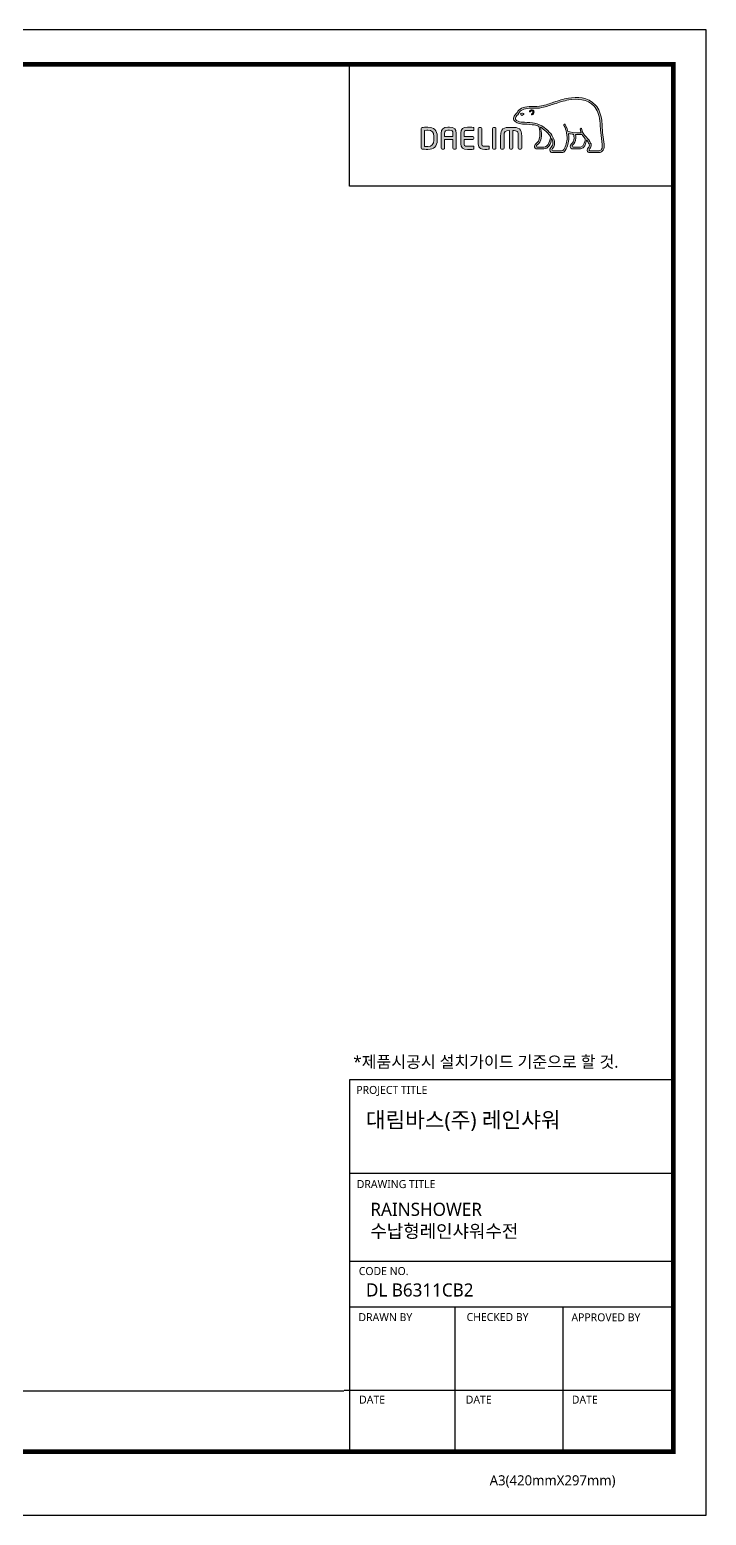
# Model space of a CAD drawing. Extents: x 4885 to 9138, y -729 to 2388.
# Drawn here: x 7719 to 9138, y -729 to 2388 of the extents above; entities that cross this region are included whole.
import ezdxf

# ---------------------------------------------------------------- set-up
doc = ezdxf.new("R2010")
doc.units = 0
doc.header["$LTSCALE"] = 10
doc.header["$MEASUREMENT"] = 0
doc.layers.get('0').update_dxf_attribs({"linetype": 'CONTINUOUS'})
doc.layers.add('레이어 1', color=7, linetype='CONTINUOUS', lineweight=0)
doc.styles.add('Daelim Dimension', font='NanumGothic.ttf')

msp = doc.modelspace()

# ---------------------------------------------------------------- hatches: boundary and pattern name
at = {"layer": '레이어 1'}
h = msp.add_hatch(color=5, dxfattribs=at)
h.dxf.hatch_style = 1
edge = h.paths.add_edge_path(flags=16)
edge.add_spline(control_points=[(8917.7, 2135.7), (8915.8, 2133.6), (8913.4, 2133.6), (8913.3, 2133.6), (8913.3, 2133.6), (8894.5, 2133.6), (8894.5, 2133.6), (8893.9, 2133.6), (8893.3, 2133.8), (8893, 2134.1), (8892.7, 2134.4), (8892.6, 2134.8), (8892.6, 2135.4), (8892.6, 2136.4), (8893.3, 2137.4), (8894.2, 2138.4), (8894.9, 2139.4), (8895.6, 2140.3), (8896.1, 2141.5), (8897.1, 2144.2), (8897, 2147.2), (8895.7, 2149.8), (8893.5, 2154.5), (8890.2, 2158.2), (8887, 2161.8), (8887, 2161.8), (8886, 2163), (8886, 2163), (8881.8, 2167.6), (8877.5, 2172.4), (8877.2, 2178.9), (8877.1, 2180.2), (8876.5, 2180.9), (8875.7, 2180.9), (8875.7, 2180.9), (8874.5, 2180.3), (8874.4, 2180.3), (8874.1, 2180), (8873.9, 2179.4), (8873.9, 2178.8), (8873.9, 2178.8), (8873.9, 2178.6), (8873.9, 2178.6), (8874.1, 2176.2), (8874.7, 2173.9), (8875.7, 2171.5), (8875.7, 2171.5), (8875.7, 2171.3), (8875.7, 2171.3), (8875.7, 2171.3), (8875.5, 2171.3), (8875.5, 2171.3), (8863.4, 2170.8), (8851.6, 2173.1), (8848.1, 2173.9), (8846, 2182.6), (8842.5, 2188.3), (8842.3, 2188.5), (8842.1, 2189), (8841.6, 2189.3), (8841.2, 2189.4), (8841.2, 2189.4), (8840.2, 2189.3), (8840.1, 2189.3), (8840, 2189.1), (8839.8, 2188.9), (8839.4, 2188.4), (8839.4, 2188.4), (8839.4, 2188), (8839.4, 2188), (8839.4, 2188), (8839.7, 2186.8), (8839.7, 2186.8), (8840, 2186.4), (8846.2, 2175.5), (8846.2, 2161.1), (8846.2, 2152.3), (8843.8, 2143.9), (8839.2, 2136.3), (8838.1, 2134.4), (8836.7, 2133.6), (8834.5, 2133.6), (8834.5, 2133.6), (8816, 2133.6), (8816, 2133.6), (8815.4, 2133.6), (8814.1, 2134.1), (8814.1, 2135.4), (8814.1, 2136.1), (8814.8, 2137.3), (8815.9, 2138.6), (8823.7, 2147.2), (8819.2, 2160.6), (8811.8, 2169.5), (8804.6, 2178), (8793, 2188.8), (8778, 2191.4), (8772.7, 2192.4), (8763.9, 2192.9), (8756.9, 2193.3), (8756.9, 2193.3), (8749.8, 2193.7), (8749.8, 2193.7), (8746.1, 2194), (8740.1, 2196.2), (8738.2, 2199.7), (8737.5, 2201.2), (8737.5, 2202.6), (8738.5, 2204.3), (8739.1, 2205.3), (8740, 2206.2), (8741, 2207.3), (8742.2, 2208.5), (8743.4, 2209.7), (8744.3, 2211.3), (8744.3, 2211.3), (8744.6, 2211.8), (8744.6, 2211.8), (8748.2, 2218.7), (8755.6, 2222.3), (8766.5, 2222.6), (8766.5, 2222.6), (8772.7, 2222.6), (8772.7, 2222.6), (8779.5, 2222.7), (8787.2, 2222.7), (8793.5, 2224.1), (8802.4, 2226), (8811.4, 2229), (8819.2, 2231.7), (8819.2, 2231.7), (8819.5, 2231.8), (8819.5, 2231.8), (8829.2, 2235.1), (8839.3, 2238.6), (8849.6, 2240.2), (8866.1, 2243), (8888.7, 2242.9), (8902.9, 2226.9), (8909.5, 2219.5), (8913.6, 2209.3), (8915, 2196.6), (8915, 2196.6), (8914.9, 2196.7), (8914.9, 2196.7), (8915, 2196.5), (8915.1, 2195.1), (8915.7, 2187), (8915.8, 2183.1), (8916, 2179.1), (8917, 2171.7), (8917, 2171.7), (8919.9, 2146.8), (8919.9, 2146.8), (8919.9, 2146.8), (8920.1, 2143.8), (8920.1, 2143.8), (8920.1, 2140.2), (8919.3, 2137.5), (8917.7, 2135.7)], knot_values=[0, 0, 0, 0, 1, 1, 1, 2, 2, 2, 3, 3, 3, 4, 4, 4, 5, 5, 5, 6, 6, 6, 7, 7, 7, 8, 8, 8, 9, 9, 9, 10, 10, 10, 11, 11, 11, 12, 12, 12, 13, 13, 13, 14, 14, 14, 15, 15, 15, 16, 16, 16, 17, 17, 17, 18, 18, 18, 19, 19, 19, 20, 20, 20, 21, 21, 21, 22, 22, 22, 23, 23, 23, 24, 24, 24, 25, 25, 25, 26, 26, 26, 27, 27, 27, 28, 28, 28, 29, 29, 29, 30, 30, 30, 31, 31, 31, 32, 32, 32, 33, 33, 33, 34, 34, 34, 35, 35, 35, 36, 36, 36, 37, 37, 37, 38, 38, 38, 39, 39, 39, 40, 40, 40, 41, 41, 41, 42, 42, 42, 43, 43, 43, 44, 44, 44, 45, 45, 45, 46, 46, 46, 47, 47, 47, 48, 48, 48, 49, 49, 49, 50, 50, 50, 51, 51, 51, 52, 52, 52, 53, 53, 53, 53], degree=3, periodic=0)
edge = h.paths.add_edge_path(flags=16)
edge.add_spline(control_points=[(8874.2, 2141.1), (8874.2, 2141.1), (8858.9, 2141.1), (8858.9, 2141.1), (8857.7, 2141.1), (8856.8, 2142), (8856.8, 2143.1), (8856.8, 2143.9), (8857.5, 2145), (8858.2, 2145.7), (8861.3, 2148.7), (8864.5, 2152.8), (8864.5, 2160.6), (8864.5, 2160.6), (8864.3, 2164.1), (8864.3, 2164.1), (8864.3, 2164.1), (8863.8, 2167.6), (8863.8, 2167.6), (8863.8, 2167.6), (8863.7, 2167.8), (8863.7, 2167.8), (8863.7, 2167.8), (8863.9, 2167.8), (8863.9, 2167.8), (8866.8, 2167.6), (8872.4, 2167.3), (8877.7, 2167.5), (8879, 2165.4), (8881.2, 2162.6), (8884.4, 2158.9), (8884.2, 2157.1), (8882.7, 2141.1), (8874.2, 2141.1)], knot_values=[0, 0, 0, 0, 1, 1, 1, 2, 2, 2, 3, 3, 3, 4, 4, 4, 5, 5, 5, 6, 6, 6, 7, 7, 7, 8, 8, 8, 9, 9, 9, 10, 10, 10, 11, 11, 11, 11], degree=3, periodic=0)
edge = h.paths.add_edge_path(flags=16)
edge.add_spline(control_points=[(8797.3, 2141.1), (8797.3, 2141.1), (8783.8, 2141.1), (8783.8, 2141.1), (8782.8, 2141.1), (8781.7, 2141.9), (8781.7, 2143.1), (8781.7, 2143.9), (8782.3, 2144.8), (8783.5, 2145.7), (8786.9, 2148.4), (8792.1, 2152.5), (8792.6, 2163.9), (8792.6, 2163.9), (8792.7, 2167), (8792.7, 2167), (8792.7, 2171.8), (8791.6, 2177.6), (8790.5, 2182.8), (8790.5, 2182.8), (8790.4, 2183.4), (8790.4, 2183.4), (8790.4, 2183.4), (8790.8, 2183), (8790.8, 2183), (8792.8, 2181.8), (8803.8, 2174.3), (8811.6, 2163.3), (8811, 2158.1), (8808, 2141.1), (8797.3, 2141.1)], knot_values=[0, 0, 0, 0, 1, 1, 1, 2, 2, 2, 3, 3, 3, 4, 4, 4, 5, 5, 5, 6, 6, 6, 7, 7, 7, 8, 8, 8, 9, 9, 9, 10, 10, 10, 10], degree=3, periodic=0)
edge = h.paths.add_edge_path()
edge.add_spline(control_points=[(8923.7, 2147.2), (8923.7, 2147.2), (8920.8, 2172.2), (8920.8, 2172.2), (8919.8, 2179.7), (8919.6, 2183.6), (8919.5, 2187.2), (8919.5, 2187.2), (8918.8, 2197), (8918.8, 2197), (8917.3, 2210.5), (8912.9, 2221.4), (8905.8, 2229.4), (8890.4, 2246.7), (8866.4, 2246.9), (8849, 2244), (8838.3, 2242.2), (8828, 2238.7), (8818.2, 2235.4), (8818.2, 2235.4), (8817.8, 2235.2), (8817.8, 2235.2), (8810.1, 2232.6), (8801.3, 2229.6), (8792.7, 2227.8), (8786.8, 2226.5), (8779.4, 2226.5), (8772.9, 2226.4), (8772.9, 2226.4), (8766.4, 2226.3), (8766.4, 2226.3), (8754, 2226), (8745.5, 2221.7), (8741.2, 2213.5), (8741.2, 2213.5), (8741, 2213.2), (8741, 2213.2), (8740.3, 2212), (8739.3, 2210.9), (8738.3, 2210), (8737.3, 2208.9), (8736.1, 2207.7), (8735.2, 2206.2), (8734.3, 2204.7), (8733.9, 2203.2), (8733.9, 2201.7), (8733.9, 2200.4), (8734.2, 2199.1), (8734.8, 2198), (8737.5, 2193), (8745, 2190.3), (8749.5, 2189.9), (8749.5, 2189.9), (8756.2, 2189.5), (8756.3, 2189.5), (8762.9, 2189.1), (8772, 2188.6), (8777.3, 2187.7), (8780.4, 2187.1), (8783.9, 2186), (8787.2, 2184.5), (8787.4, 2183.7), (8789.1, 2176.2), (8789.1, 2167), (8789.1, 2167), (8789, 2164.1), (8789, 2164.1), (8788.5, 2154.4), (8784.3, 2151), (8781.2, 2148.5), (8780.9, 2148.2), (8778.1, 2145.9), (8777.9, 2143.2), (8777.8, 2141.6), (8778.2, 2140.2), (8779.2, 2139.2), (8780.2, 2138.1), (8781.8, 2137.5), (8783.8, 2137.5), (8783.8, 2137.5), (8797.3, 2137.5), (8797.3, 2137.5), (8807.3, 2137.5), (8812.3, 2148.4), (8813.8, 2158.5), (8813.8, 2158.5), (8813.9, 2159.9), (8813.9, 2159.9), (8813.9, 2159.9), (8814.3, 2159.2), (8814.3, 2159.2), (8815.6, 2156.4), (8816.4, 2152.9), (8816.4, 2150.3), (8816.4, 2146.7), (8815.2, 2143.5), (8813.1, 2141.2), (8812.6, 2140.6), (8809.9, 2137.8), (8809.9, 2135), (8809.9, 2135), (8809.9, 2134.6), (8809.9, 2134.6), (8810.3, 2131.3), (8812.9, 2129.8), (8815.4, 2129.8), (8815.4, 2129.8), (8834.5, 2129.8), (8834.5, 2129.8), (8838, 2129.8), (8840.7, 2131.4), (8842.5, 2134.3), (8847.4, 2142.4), (8849.8, 2151.2), (8849.8, 2160.4), (8849.8, 2163.3), (8849.6, 2166.3), (8849, 2169.5), (8849, 2169.5), (8849, 2169.8), (8849, 2169.8), (8849, 2169.8), (8849.2, 2169.7), (8849.2, 2169.7), (8851.6, 2169.3), (8855.3, 2168.6), (8859.8, 2168.1), (8859.8, 2168.1), (8860, 2168.1), (8860, 2168.1), (8860, 2168.1), (8860.6, 2164.6), (8860.6, 2164.6), (8860.6, 2164.6), (8860.7, 2163.8), (8860.7, 2163.8), (8860.7, 2163.8), (8860.9, 2160.7), (8860.9, 2160.7), (8860.9, 2153.2), (8857.5, 2150), (8855.7, 2148.3), (8855.7, 2148.2), (8853.1, 2145.7), (8852.9, 2143.4), (8852.9, 2143.4), (8852.8, 2142.7), (8852.8, 2142.7), (8852.8, 2141.9), (8853, 2140.5), (8854.2, 2139.2), (8855.3, 2138.1), (8857, 2137.5), (8859.3, 2137.5), (8859.3, 2137.5), (8874.2, 2137.5), (8874.2, 2137.5), (8883.3, 2137.5), (8886, 2149), (8887.1, 2155.5), (8887.1, 2155.5), (8887.1, 2156.1), (8887.1, 2156.1), (8887.1, 2156.1), (8887.5, 2155.6), (8887.5, 2155.6), (8889.6, 2153), (8891.4, 2150), (8892.3, 2148.2), (8892.7, 2147.2), (8893, 2146.1), (8893, 2145.1), (8893, 2145.1), (8892.7, 2142.9), (8892.7, 2142.9), (8892.3, 2141.7), (8891.5, 2140.7), (8890.7, 2139.6), (8889.6, 2138.1), (8888.4, 2136.6), (8888.4, 2134.7), (8888.4, 2134.7), (8888.5, 2133.7), (8888.5, 2133.7), (8889.1, 2131.2), (8891.1, 2129.8), (8894.2, 2129.8), (8894.2, 2129.8), (8913.3, 2129.8), (8913.3, 2129.8), (8913.8, 2129.8), (8917.5, 2129.9), (8920.4, 2133.1), (8922.8, 2135.6), (8923.9, 2139.1), (8923.9, 2143.7), (8923.9, 2143.7), (8923.7, 2147.2), (8923.7, 2147.2)], knot_values=[0, 0, 0, 0, 1, 1, 1, 2, 2, 2, 3, 3, 3, 4, 4, 4, 5, 5, 5, 6, 6, 6, 7, 7, 7, 8, 8, 8, 9, 9, 9, 10, 10, 10, 11, 11, 11, 12, 12, 12, 13, 13, 13, 14, 14, 14, 15, 15, 15, 16, 16, 16, 17, 17, 17, 18, 18, 18, 19, 19, 19, 20, 20, 20, 21, 21, 21, 22, 22, 22, 23, 23, 23, 24, 24, 24, 25, 25, 25, 26, 26, 26, 27, 27, 27, 28, 28, 28, 29, 29, 29, 30, 30, 30, 31, 31, 31, 32, 32, 32, 33, 33, 33, 34, 34, 34, 35, 35, 35, 36, 36, 36, 37, 37, 37, 38, 38, 38, 39, 39, 39, 40, 40, 40, 41, 41, 41, 42, 42, 42, 43, 43, 43, 44, 44, 44, 45, 45, 45, 46, 46, 46, 47, 47, 47, 48, 48, 48, 49, 49, 49, 50, 50, 50, 51, 51, 51, 52, 52, 52, 53, 53, 53, 54, 54, 54, 55, 55, 55, 56, 56, 56, 57, 57, 57, 58, 58, 58, 59, 59, 59, 60, 60, 60, 61, 61, 61, 62, 62, 62, 63, 63, 63, 64, 64, 64, 65, 65, 65, 66, 66, 66, 66], degree=3, periodic=0)
edge = h.paths.add_edge_path(flags=0)
edge.add_spline(control_points=[(8749.2, 2211.8), (8749.2, 2211.8), (8752, 2213), (8755.4, 2211.7), (8755.4, 2211.7), (8755.9, 2211.5), (8755.3, 2210.7), (8753.6, 2208.5), (8752, 2208), (8752, 2208), (8752, 2208), (8750.8, 2207.6), (8750.1, 2208.4), (8748.7, 2210), (8748.7, 2210.9), (8748.7, 2210.9), (8748.7, 2210.9), (8748.6, 2211.6), (8749.2, 2211.8)], knot_values=[0, 0, 0, 0, 1, 1, 1, 2, 2, 2, 3, 3, 3, 4, 4, 4, 5, 5, 5, 6, 6, 6, 6], degree=3, periodic=0)
edge = h.paths.add_edge_path(flags=0)
edge.add_spline(control_points=[(8767.6, 2216.9), (8767.2, 2216.4), (8767.1, 2215.7), (8767.6, 2215.3), (8768, 2214.9), (8768.8, 2215), (8769.2, 2215.5), (8769.4, 2215.7), (8771.7, 2218.4), (8773.7, 2217), (8774.4, 2216.5), (8774.7, 2215.8), (8774.6, 2214.8), (8774.4, 2213.3), (8773.1, 2211.6), (8772.2, 2211), (8771.6, 2210.7), (8771.3, 2210), (8771.5, 2209.4), (8771.8, 2208.9), (8772.5, 2208.7), (8773, 2209), (8774.7, 2209.8), (8776.8, 2212.4), (8777.1, 2214.9), (8777.2, 2216.6), (8776.5, 2218), (8775.1, 2218.9), (8772.2, 2221), (8768.8, 2218.2), (8767.6, 2216.9)], knot_values=[0, 0, 0, 0, 1, 1, 1, 2, 2, 2, 3, 3, 3, 4, 4, 4, 5, 5, 5, 6, 6, 6, 7, 7, 7, 8, 8, 8, 9, 9, 9, 10, 10, 10, 10], degree=3, periodic=0)
edge = h.paths.add_edge_path(flags=0)
edge.add_spline(control_points=[(8767.2, 2214.9), (8767.2, 2214.9), (8767.2, 2214.9), (8767.2, 2214.9), (8767.2, 2214.9), (8767.2, 2214.9), (8767.2, 2214.9)], knot_values=[0, 0, 0, 0, 1, 1, 1, 2, 2, 2, 2], degree=3, periodic=0)
h = msp.add_hatch(color=5, dxfattribs=at)
h.dxf.hatch_style = 2
edge = h.paths.add_edge_path()
edge.add_spline(control_points=[(8767.6, 2216.9), (8767.2, 2216.4), (8767.1, 2215.7), (8767.6, 2215.3), (8768, 2214.9), (8768.8, 2215), (8769.2, 2215.5), (8769.4, 2215.7), (8771.7, 2218.4), (8773.7, 2217), (8774.4, 2216.5), (8774.7, 2215.8), (8774.6, 2214.8), (8774.4, 2213.3), (8773.1, 2211.6), (8772.2, 2211), (8771.6, 2210.7), (8771.3, 2210), (8771.5, 2209.4), (8771.8, 2208.9), (8772.5, 2208.7), (8773, 2209), (8774.7, 2209.8), (8776.8, 2212.4), (8777.1, 2214.9), (8777.2, 2216.6), (8776.5, 2218), (8775.1, 2218.9), (8772.2, 2221), (8768.8, 2218.2), (8767.6, 2216.9)], knot_values=[0, 0, 0, 0, 1, 1, 1, 2, 2, 2, 3, 3, 3, 4, 4, 4, 5, 5, 5, 6, 6, 6, 7, 7, 7, 8, 8, 8, 9, 9, 9, 10, 10, 10, 10], degree=3, periodic=0)
h = msp.add_hatch(color=5, dxfattribs=at)
h.dxf.hatch_style = 2
edge = h.paths.add_edge_path()
edge.add_spline(control_points=[(8566.5, 2155.7), (8566.5, 2147), (8562.6, 2142.7), (8554.4, 2142.7), (8554.4, 2142.7), (8548.7, 2142.8), (8547.3, 2142.8), (8547.3, 2142.8), (8547.3, 2176.3), (8547.3, 2176.3), (8550.2, 2176.6), (8554.3, 2176.7), (8554.4, 2176.7), (8562.8, 2176.7), (8566.5, 2172.7), (8566.5, 2163.7), (8566.5, 2163.7), (8566.5, 2155.7), (8566.5, 2155.7)], knot_values=[0, 0, 0, 0, 1, 1, 1, 2, 2, 2, 3, 3, 3, 4, 4, 4, 5, 5, 5, 6, 6, 6, 6], degree=3, periodic=0)
edge = h.paths.add_edge_path()
edge.add_spline(control_points=[(8554.4, 2183), (8549.8, 2183), (8543.9, 2182.7), (8542, 2182.4), (8540.7, 2182.2), (8540, 2181.3), (8540, 2180.1), (8540, 2180.1), (8540, 2139.3), (8540, 2139.3), (8540, 2138.1), (8540.8, 2137.2), (8542, 2137), (8543.9, 2136.7), (8549.7, 2136.4), (8554.4, 2136.4), (8567.1, 2136.4), (8573.8, 2143.1), (8573.8, 2155.7), (8573.8, 2155.7), (8573.8, 2163.7), (8573.8, 2163.7), (8573.8, 2176.3), (8567.1, 2183), (8554.4, 2183)], knot_values=[0, 0, 0, 0, 1, 1, 1, 2, 2, 2, 3, 3, 3, 4, 4, 4, 5, 5, 5, 6, 6, 6, 7, 7, 7, 8, 8, 8, 8], degree=3, periodic=0)
h = msp.add_hatch(color=5, dxfattribs=at)
h.dxf.hatch_style = 2
edge = h.paths.add_edge_path()
edge.add_spline(control_points=[(8606.6, 2163.7), (8606.6, 2163.7), (8589.4, 2163.7), (8589.4, 2163.7), (8589.4, 2164.4), (8589.4, 2169.9), (8589.4, 2169.9), (8589.4, 2175.6), (8591.1, 2176.5), (8596.2, 2176.5), (8596.2, 2176.5), (8599.8, 2176.5), (8599.8, 2176.5), (8604.9, 2176.5), (8606.6, 2175.6), (8606.6, 2169.9), (8606.6, 2169.9), (8606.6, 2164.4), (8606.6, 2163.7)], knot_values=[0, 0, 0, 0, 1, 1, 1, 2, 2, 2, 3, 3, 3, 4, 4, 4, 5, 5, 5, 6, 6, 6, 6], degree=3, periodic=0)
edge = h.paths.add_edge_path()
edge.add_spline(control_points=[(8599.8, 2183), (8599.8, 2183), (8596.2, 2183), (8596.2, 2183), (8586.5, 2183), (8582.2, 2178.9), (8582.2, 2169.9), (8582.2, 2169.9), (8582.2, 2138.9), (8582.2, 2138.9), (8582.2, 2137.8), (8583.1, 2136.8), (8584.1, 2136.8), (8584.1, 2136.8), (8587.5, 2136.8), (8587.5, 2136.8), (8588.7, 2136.8), (8589.4, 2137.9), (8589.4, 2138.9), (8589.4, 2138.9), (8589.4, 2156.7), (8589.4, 2157.4), (8589.4, 2157.4), (8606.6, 2157.4), (8606.6, 2157.4), (8606.6, 2156.7), (8606.6, 2138.9), (8606.6, 2138.9), (8606.6, 2137.7), (8607.4, 2136.8), (8608.5, 2136.8), (8608.5, 2136.8), (8611.9, 2136.8), (8611.9, 2136.8), (8613.1, 2136.8), (8613.8, 2137.9), (8613.8, 2138.9), (8613.8, 2138.9), (8613.8, 2169.9), (8613.8, 2169.9), (8613.8, 2178.9), (8609.5, 2183), (8599.8, 2183)], knot_values=[0, 0, 0, 0, 1, 1, 1, 2, 2, 2, 3, 3, 3, 4, 4, 4, 5, 5, 5, 6, 6, 6, 7, 7, 7, 8, 8, 8, 9, 9, 9, 10, 10, 10, 11, 11, 11, 12, 12, 12, 13, 13, 13, 14, 14, 14, 14], degree=3, periodic=0)
h = msp.add_hatch(color=5, dxfattribs=at)
h.dxf.hatch_style = 2
edge = h.paths.add_edge_path()
edge.add_spline(control_points=[(8623.1, 2171.1), (8623.1, 2171.1), (8623.1, 2148.3), (8623.1, 2148.3), (8623.1, 2140.3), (8627.6, 2136.4), (8637, 2136.4), (8641.1, 2136.4), (8646.8, 2136.5), (8649, 2136.7), (8649, 2136.7), (8650.1, 2136.8), (8650.1, 2136.8), (8650.1, 2136.8), (8650.4, 2136.9), (8650.4, 2136.9), (8650.4, 2136.9), (8650.4, 2143), (8650.4, 2143), (8650.4, 2143), (8637, 2143), (8637, 2143), (8630.3, 2143), (8630.3, 2144.9), (8630.3, 2148.3), (8630.3, 2148.3), (8630.3, 2156.7), (8630.3, 2157.4), (8631, 2157.4), (8648.3, 2157.4), (8648.3, 2157.4), (8649.5, 2157.4), (8650.4, 2158.3), (8650.4, 2159.4), (8650.4, 2159.4), (8650.4, 2161.7), (8650.4, 2161.7), (8650.4, 2162.8), (8649.5, 2163.7), (8648.3, 2163.7), (8648.3, 2163.7), (8631, 2163.7), (8630.3, 2163.7), (8630.3, 2164.3), (8630.3, 2171.1), (8630.3, 2171.1), (8630.3, 2174.5), (8630.3, 2176.4), (8637, 2176.4), (8637, 2176.4), (8650.4, 2176.4), (8650.4, 2176.4), (8650.4, 2176.4), (8650.4, 2182.4), (8650.4, 2182.4), (8650.4, 2182.4), (8649, 2182.6), (8649, 2182.6), (8646.4, 2182.8), (8640.3, 2183), (8637, 2183), (8627.6, 2183), (8623.1, 2179.1), (8623.1, 2171.1)], knot_values=[0, 0, 0, 0, 1, 1, 1, 2, 2, 2, 3, 3, 3, 4, 4, 4, 5, 5, 5, 6, 6, 6, 7, 7, 7, 8, 8, 8, 9, 9, 9, 10, 10, 10, 11, 11, 11, 12, 12, 12, 13, 13, 13, 14, 14, 14, 15, 15, 15, 16, 16, 16, 17, 17, 17, 18, 18, 18, 19, 19, 19, 20, 20, 20, 21, 21, 21, 21], degree=3, periodic=0)
h = msp.add_hatch(color=5, dxfattribs=at)
h.dxf.hatch_style = 2
edge = h.paths.add_edge_path()
edge.add_spline(control_points=[(8662.1, 2182.5), (8661, 2182.5), (8660, 2181.6), (8660, 2180.5), (8660, 2180.5), (8660, 2148.3), (8660, 2148.3), (8660, 2137.8), (8667.2, 2136.4), (8673.4, 2136.4), (8678, 2136.4), (8679.2, 2136.6), (8680.5, 2136.8), (8680.5, 2136.8), (8681.3, 2137), (8681.3, 2137), (8681.3, 2137), (8682.4, 2137.1), (8682.4, 2137.1), (8682.4, 2137.1), (8682.7, 2137.1), (8682.7, 2137.1), (8682.7, 2137.1), (8682.7, 2143), (8682.7, 2143), (8682.7, 2143), (8673.5, 2143), (8673.5, 2143), (8667.3, 2143), (8667.3, 2145.3), (8667.3, 2147.6), (8667.3, 2147.6), (8667.3, 2180.5), (8667.3, 2180.5), (8667.3, 2181.6), (8666.3, 2182.5), (8665.2, 2182.5), (8665.2, 2182.5), (8662.1, 2182.5), (8662.1, 2182.5)], knot_values=[0, 0, 0, 0, 1, 1, 1, 2, 2, 2, 3, 3, 3, 4, 4, 4, 5, 5, 5, 6, 6, 6, 7, 7, 7, 8, 8, 8, 9, 9, 9, 10, 10, 10, 11, 11, 11, 12, 12, 12, 13, 13, 13, 13], degree=3, periodic=0)
h = msp.add_hatch(color=5, dxfattribs=at)
h.dxf.hatch_style = 2
edge = h.paths.add_edge_path()
edge.add_spline(control_points=[(8691.7, 2182.5), (8690.5, 2182.5), (8689.8, 2181.5), (8689.8, 2180.6), (8689.8, 2180.6), (8689.8, 2138.9), (8689.8, 2138.9), (8689.8, 2137.7), (8690.6, 2136.8), (8691.7, 2136.8), (8691.7, 2136.8), (8695.1, 2136.8), (8695.1, 2136.8), (8696.3, 2136.8), (8697, 2137.9), (8697, 2138.9), (8697, 2138.9), (8697, 2180.6), (8697, 2180.6), (8697, 2181.7), (8696.2, 2182.5), (8695.1, 2182.5), (8695.1, 2182.5), (8691.7, 2182.5), (8691.7, 2182.5)], knot_values=[0, 0, 0, 0, 1, 1, 1, 2, 2, 2, 3, 3, 3, 4, 4, 4, 5, 5, 5, 6, 6, 6, 7, 7, 7, 8, 8, 8, 8], degree=3, periodic=0)
h = msp.add_hatch(color=5, dxfattribs=at)
h.dxf.hatch_style = 2
edge = h.paths.add_edge_path()
edge.add_spline(control_points=[(8706.8, 2164.5), (8706.8, 2164.5), (8706.8, 2138.9), (8706.8, 2138.9), (8706.8, 2137.7), (8707.6, 2136.8), (8708.7, 2136.8), (8708.7, 2136.8), (8712.1, 2136.8), (8712.1, 2136.8), (8713.4, 2136.8), (8714.1, 2137.9), (8714.1, 2138.9), (8714.1, 2138.9), (8714.1, 2163.9), (8714.1, 2163.9), (8714.1, 2174.9), (8716, 2176), (8725.3, 2176), (8725.3, 2175.4), (8725.3, 2138.9), (8725.3, 2138.9), (8725.3, 2137.7), (8726.1, 2136.8), (8727.2, 2136.8), (8727.2, 2136.8), (8730.6, 2136.8), (8730.6, 2136.8), (8731.8, 2136.8), (8732.5, 2137.9), (8732.5, 2138.9), (8732.5, 2138.9), (8732.5, 2175.2), (8732.5, 2176), (8736.9, 2176), (8740, 2175.6), (8741.6, 2173.9), (8743.4, 2172.2), (8743.7, 2168.9), (8743.7, 2163.9), (8743.7, 2163.9), (8743.7, 2138.9), (8743.7, 2138.9), (8743.7, 2137.8), (8744.6, 2136.8), (8745.7, 2136.8), (8745.7, 2136.8), (8749.1, 2136.8), (8749.1, 2136.8), (8750.3, 2136.8), (8751.1, 2137.9), (8751.1, 2138.9), (8751.1, 2138.9), (8751.1, 2164.5), (8751.1, 2164.5), (8751.1, 2180.1), (8745.5, 2182.7), (8729, 2182.7), (8712.3, 2182.7), (8706.8, 2180.1), (8706.8, 2164.5)], knot_values=[0, 0, 0, 0, 1, 1, 1, 2, 2, 2, 3, 3, 3, 4, 4, 4, 5, 5, 5, 6, 6, 6, 7, 7, 7, 8, 8, 8, 9, 9, 9, 10, 10, 10, 11, 11, 11, 12, 12, 12, 13, 13, 13, 14, 14, 14, 15, 15, 15, 16, 16, 16, 17, 17, 17, 18, 18, 18, 19, 19, 19, 20, 20, 20, 20], degree=3, periodic=0)

# ---------------------------------------------------------------- linework, layer by layer
at = {"color": 5, "ltscale": 0.5}
for p, q in [((8389.6, 2059.1), (8389.6, 2315.2)), ((8389.6, 184.4), (8389.6, -599.8))]:
    msp.add_line(p, q, dxfattribs=at)
at = {"color": 5}
for p, q in [((8796.7, 2137.5), (8796.7, 2137.5)), ((4953, -468), (8378.1, -468))]:
    msp.add_line(p, q, dxfattribs=at)
at = {"color": 5, "ltscale": 40}
for p, q in [((9069.4, 2059.1), (8389.6, 2059.1)), ((9069.4, 184.4), (8389.6, 184.4)), ((9069.4, -12.1), (8389.6, -12.1)), ((9069.4, -12.1), (8389.6, -12.1)), ((9069.4, -196.9), (8389.6, -196.9)), ((9069.4, -196.9), (8389.6, -196.9)), ((9069.4, -292.2), (8389.6, -292.2)), ((9069.4, -292.2), (8389.6, -292.2)), ((8610.4, -292.2), (8610.4, -595.7)), ((8837.1, -292.2), (8837.1, -595.7)), ((9069.4, -467.6), (8378.9, -467.6)), ((9069.4, -467.6), (8394.9, -467.6)), ((9069.4, -595.7), (8486.8, -595.7))]:
    msp.add_line(p, q, dxfattribs=at)
at = {"ltscale": 0.5}
msp.add_lwpolyline([(4884.6, -729.2), (9138.3, -729.2), (9138.3, 2387.5), (4884.6, 2387.5)], close=True, dxfattribs=at)
at = {"color": 5, "linetype": 'ByBlock', "lineweight": 200, "const_width": 9.8}
msp.add_lwpolyline([(4953, -595.7), (9069.4, -595.7), (9069.4, 2315.2), (4953, 2315.2)], close=True, dxfattribs=at)
at = {"layer": '레이어 1', "color": 5}
for points, knots in [([(8923.7, 2147.2), (8923.7, 2147.2), (8920.8, 2172.2), (8920.8, 2172.2), (8919.8, 2179.7), (8919.6, 2183.6), (8919.5, 2187.2), (8919.5, 2187.2), (8918.8, 2197), (8918.8, 2197), (8917.3, 2210.5), (8912.9, 2221.4), (8905.8, 2229.4), (8890.4, 2246.7), (8866.4, 2246.9), (8849, 2244), (8838.3, 2242.2), (8828, 2238.7), (8818.2, 2235.4), (8818.2, 2235.4), (8817.8, 2235.2), (8817.8, 2235.2), (8810.1, 2232.6), (8801.3, 2229.6), (8792.7, 2227.8), (8786.8, 2226.5), (8779.4, 2226.5), (8772.9, 2226.4), (8772.9, 2226.4), (8766.4, 2226.3), (8766.4, 2226.3), (8754, 2226), (8745.5, 2221.7), (8741.2, 2213.5), (8741.2, 2213.5), (8741, 2213.2), (8741, 2213.2), (8740.3, 2212), (8739.3, 2210.9), (8738.3, 2210), (8737.3, 2208.9), (8736.1, 2207.7), (8735.2, 2206.2), (8734.3, 2204.7), (8733.9, 2203.2), (8733.9, 2201.7), (8733.9, 2200.4), (8734.2, 2199.1), (8734.8, 2198), (8737.5, 2193), (8745, 2190.3), (8749.5, 2189.9), (8749.5, 2189.9), (8756.2, 2189.5), (8756.3, 2189.5), (8762.9, 2189.1), (8772, 2188.6), (8777.3, 2187.7), (8780.4, 2187.1), (8783.9, 2186), (8787.2, 2184.5), (8787.4, 2183.7), (8789.1, 2176.2), (8789.1, 2167), (8789.1, 2167), (8789, 2164.1), (8789, 2164.1), (8788.5, 2154.4), (8784.3, 2151), (8781.2, 2148.5), (8780.9, 2148.2), (8778.1, 2145.9), (8777.9, 2143.2), (8777.8, 2141.6), (8778.2, 2140.2), (8779.2, 2139.2), (8780.2, 2138.1), (8781.8, 2137.5), (8783.8, 2137.5), (8783.8, 2137.5), (8797.3, 2137.5), (8797.3, 2137.5), (8807.3, 2137.5), (8812.3, 2148.4), (8813.8, 2158.5), (8813.8, 2158.5), (8813.9, 2159.9), (8813.9, 2159.9), (8813.9, 2159.9), (8814.3, 2159.2), (8814.3, 2159.2), (8815.6, 2156.4), (8816.4, 2152.9), (8816.4, 2150.3), (8816.4, 2146.7), (8815.2, 2143.5), (8813.1, 2141.2), (8812.6, 2140.6), (8809.9, 2137.8), (8809.9, 2135), (8809.9, 2135), (8809.9, 2134.6), (8809.9, 2134.6), (8810.3, 2131.3), (8812.9, 2129.8), (8815.4, 2129.8), (8815.4, 2129.8), (8834.5, 2129.8), (8834.5, 2129.8), (8838, 2129.8), (8840.7, 2131.4), (8842.5, 2134.3), (8847.4, 2142.4), (8849.8, 2151.2), (8849.8, 2160.4), (8849.8, 2163.3), (8849.6, 2166.3), (8849, 2169.5), (8849, 2169.5), (8849, 2169.8), (8849, 2169.8), (8849, 2169.8), (8849.2, 2169.7), (8849.2, 2169.7), (8851.6, 2169.3), (8855.3, 2168.6), (8859.8, 2168.1), (8859.8, 2168.1), (8860, 2168.1), (8860, 2168.1), (8860, 2168.1), (8860.6, 2164.6), (8860.6, 2164.6), (8860.6, 2164.6), (8860.7, 2163.8), (8860.7, 2163.8), (8860.7, 2163.8), (8860.9, 2160.7), (8860.9, 2160.7), (8860.9, 2153.2), (8857.5, 2150), (8855.7, 2148.3), (8855.7, 2148.2), (8853.1, 2145.7), (8852.9, 2143.4), (8852.9, 2143.4), (8852.8, 2142.7), (8852.8, 2142.7), (8852.8, 2141.9), (8853, 2140.5), (8854.2, 2139.2), (8855.3, 2138.1), (8857, 2137.5), (8859.3, 2137.5), (8859.3, 2137.5), (8874.2, 2137.5), (8874.2, 2137.5), (8883.3, 2137.5), (8886, 2149), (8887.1, 2155.5), (8887.1, 2155.5), (8887.1, 2156.1), (8887.1, 2156.1), (8887.1, 2156.1), (8887.5, 2155.6), (8887.5, 2155.6), (8889.6, 2153), (8891.4, 2150), (8892.3, 2148.2), (8892.7, 2147.2), (8893, 2146.1), (8893, 2145.1), (8893, 2145.1), (8892.7, 2142.9), (8892.7, 2142.9), (8892.3, 2141.7), (8891.5, 2140.7), (8890.7, 2139.6), (8889.6, 2138.1), (8888.4, 2136.6), (8888.4, 2134.7), (8888.4, 2134.7), (8888.5, 2133.7), (8888.5, 2133.7), (8889.1, 2131.2), (8891.1, 2129.8), (8894.2, 2129.8), (8894.2, 2129.8), (8913.3, 2129.8), (8913.3, 2129.8), (8913.8, 2129.8), (8917.5, 2129.9), (8920.4, 2133.1), (8922.8, 2135.6), (8923.9, 2139.1), (8923.9, 2143.7), (8923.9, 2143.7), (8923.7, 2147.2), (8923.7, 2147.2)], [0, 0, 0, 0, 1, 1, 1, 2, 2, 2, 3, 3, 3, 4, 4, 4, 5, 5, 5, 6, 6, 6, 7, 7, 7, 8, 8, 8, 9, 9, 9, 10, 10, 10, 11, 11, 11, 12, 12, 12, 13, 13, 13, 14, 14, 14, 15, 15, 15, 16, 16, 16, 17, 17, 17, 18, 18, 18, 19, 19, 19, 20, 20, 20, 21, 21, 21, 22, 22, 22, 23, 23, 23, 24, 24, 24, 25, 25, 25, 26, 26, 26, 27, 27, 27, 28, 28, 28, 29, 29, 29, 30, 30, 30, 31, 31, 31, 32, 32, 32, 33, 33, 33, 34, 34, 34, 35, 35, 35, 36, 36, 36, 37, 37, 37, 38, 38, 38, 39, 39, 39, 40, 40, 40, 41, 41, 41, 42, 42, 42, 43, 43, 43, 44, 44, 44, 45, 45, 45, 46, 46, 46, 47, 47, 47, 48, 48, 48, 49, 49, 49, 50, 50, 50, 51, 51, 51, 52, 52, 52, 53, 53, 53, 54, 54, 54, 55, 55, 55, 56, 56, 56, 57, 57, 57, 58, 58, 58, 59, 59, 59, 60, 60, 60, 61, 61, 61, 62, 62, 62, 63, 63, 63, 64, 64, 64, 65, 65, 65, 66, 66, 66, 66]), ([(8749.2, 2211.8), (8749.2, 2211.8), (8752, 2213), (8755.4, 2211.7), (8755.4, 2211.7), (8755.9, 2211.5), (8755.3, 2210.7), (8753.6, 2208.5), (8752, 2208), (8752, 2208), (8752, 2208), (8750.8, 2207.6), (8750.1, 2208.4), (8748.7, 2210), (8748.7, 2210.9), (8748.7, 2210.9), (8748.7, 2210.9), (8748.6, 2211.6), (8749.2, 2211.8)], [0, 0, 0, 0, 1, 1, 1, 2, 2, 2, 3, 3, 3, 4, 4, 4, 5, 5, 5, 6, 6, 6, 6]), ([(8767.6, 2216.9), (8767.2, 2216.4), (8767.1, 2215.7), (8767.6, 2215.3), (8768, 2214.9), (8768.8, 2215), (8769.2, 2215.5), (8769.4, 2215.7), (8771.7, 2218.4), (8773.7, 2217), (8774.4, 2216.5), (8774.7, 2215.8), (8774.6, 2214.8), (8774.4, 2213.3), (8773.1, 2211.6), (8772.2, 2211), (8771.6, 2210.7), (8771.3, 2210), (8771.5, 2209.4), (8771.8, 2208.9), (8772.5, 2208.7), (8773, 2209), (8774.7, 2209.8), (8776.8, 2212.4), (8777.1, 2214.9), (8777.2, 2216.6), (8776.5, 2218), (8775.1, 2218.9), (8772.2, 2221), (8768.8, 2218.2), (8767.6, 2216.9)], [0, 0, 0, 0, 1, 1, 1, 2, 2, 2, 3, 3, 3, 4, 4, 4, 5, 5, 5, 6, 6, 6, 7, 7, 7, 8, 8, 8, 9, 9, 9, 10, 10, 10, 10]), ([(8767.2, 2214.9), (8767.2, 2214.9), (8767.2, 2214.9), (8767.2, 2214.9), (8767.2, 2214.9), (8767.2, 2214.9), (8767.2, 2214.9)], [0, 0, 0, 0, 1, 1, 1, 2, 2, 2, 2]), ([(8554.4, 2183), (8549.8, 2183), (8543.9, 2182.7), (8542, 2182.4), (8540.7, 2182.2), (8540, 2181.3), (8540, 2180.1), (8540, 2180.1), (8540, 2139.3), (8540, 2139.3), (8540, 2138.1), (8540.8, 2137.2), (8542, 2137), (8543.9, 2136.7), (8549.7, 2136.4), (8554.4, 2136.4), (8567.1, 2136.4), (8573.8, 2143.1), (8573.8, 2155.7), (8573.8, 2155.7), (8573.8, 2163.7), (8573.8, 2163.7), (8573.8, 2176.3), (8567.1, 2183), (8554.4, 2183)], [0, 0, 0, 0, 1, 1, 1, 2, 2, 2, 3, 3, 3, 4, 4, 4, 5, 5, 5, 6, 6, 6, 7, 7, 7, 8, 8, 8, 8]), ([(8599.8, 2183), (8599.8, 2183), (8596.2, 2183), (8596.2, 2183), (8586.5, 2183), (8582.2, 2178.9), (8582.2, 2169.9), (8582.2, 2169.9), (8582.2, 2138.9), (8582.2, 2138.9), (8582.2, 2137.8), (8583.1, 2136.8), (8584.1, 2136.8), (8584.1, 2136.8), (8587.5, 2136.8), (8587.5, 2136.8), (8588.7, 2136.8), (8589.4, 2137.9), (8589.4, 2138.9), (8589.4, 2138.9), (8589.4, 2156.7), (8589.4, 2157.4), (8589.4, 2157.4), (8606.6, 2157.4), (8606.6, 2157.4), (8606.6, 2156.7), (8606.6, 2138.9), (8606.6, 2138.9), (8606.6, 2137.7), (8607.4, 2136.8), (8608.5, 2136.8), (8608.5, 2136.8), (8611.9, 2136.8), (8611.9, 2136.8), (8613.1, 2136.8), (8613.8, 2137.9), (8613.8, 2138.9), (8613.8, 2138.9), (8613.8, 2169.9), (8613.8, 2169.9), (8613.8, 2178.9), (8609.5, 2183), (8599.8, 2183)], [0, 0, 0, 0, 1, 1, 1, 2, 2, 2, 3, 3, 3, 4, 4, 4, 5, 5, 5, 6, 6, 6, 7, 7, 7, 8, 8, 8, 9, 9, 9, 10, 10, 10, 11, 11, 11, 12, 12, 12, 13, 13, 13, 14, 14, 14, 14]), ([(8623.1, 2171.1), (8623.1, 2171.1), (8623.1, 2148.3), (8623.1, 2148.3), (8623.1, 2140.3), (8627.6, 2136.4), (8637, 2136.4), (8641.1, 2136.4), (8646.8, 2136.5), (8649, 2136.7), (8649, 2136.7), (8650.1, 2136.8), (8650.1, 2136.8), (8650.1, 2136.8), (8650.4, 2136.9), (8650.4, 2136.9), (8650.4, 2136.9), (8650.4, 2143), (8650.4, 2143), (8650.4, 2143), (8637, 2143), (8637, 2143), (8630.3, 2143), (8630.3, 2144.9), (8630.3, 2148.3), (8630.3, 2148.3), (8630.3, 2156.7), (8630.3, 2157.4), (8631, 2157.4), (8648.3, 2157.4), (8648.3, 2157.4), (8649.5, 2157.4), (8650.4, 2158.3), (8650.4, 2159.4), (8650.4, 2159.4), (8650.4, 2161.7), (8650.4, 2161.7), (8650.4, 2162.8), (8649.5, 2163.7), (8648.3, 2163.7), (8648.3, 2163.7), (8631, 2163.7), (8630.3, 2163.7), (8630.3, 2164.3), (8630.3, 2171.1), (8630.3, 2171.1), (8630.3, 2174.5), (8630.3, 2176.4), (8637, 2176.4), (8637, 2176.4), (8650.4, 2176.4), (8650.4, 2176.4), (8650.4, 2176.4), (8650.4, 2182.4), (8650.4, 2182.4), (8650.4, 2182.4), (8649, 2182.6), (8649, 2182.6), (8646.4, 2182.8), (8640.3, 2183), (8637, 2183), (8627.6, 2183), (8623.1, 2179.1), (8623.1, 2171.1)], [0, 0, 0, 0, 1, 1, 1, 2, 2, 2, 3, 3, 3, 4, 4, 4, 5, 5, 5, 6, 6, 6, 7, 7, 7, 8, 8, 8, 9, 9, 9, 10, 10, 10, 11, 11, 11, 12, 12, 12, 13, 13, 13, 14, 14, 14, 15, 15, 15, 16, 16, 16, 17, 17, 17, 18, 18, 18, 19, 19, 19, 20, 20, 20, 21, 21, 21, 21]), ([(8662.1, 2182.5), (8661, 2182.5), (8660, 2181.6), (8660, 2180.5), (8660, 2180.5), (8660, 2148.3), (8660, 2148.3), (8660, 2137.8), (8667.2, 2136.4), (8673.4, 2136.4), (8678, 2136.4), (8679.2, 2136.6), (8680.5, 2136.8), (8680.5, 2136.8), (8681.3, 2137), (8681.3, 2137), (8681.3, 2137), (8682.4, 2137.1), (8682.4, 2137.1), (8682.4, 2137.1), (8682.7, 2137.1), (8682.7, 2137.1), (8682.7, 2137.1), (8682.7, 2143), (8682.7, 2143), (8682.7, 2143), (8673.5, 2143), (8673.5, 2143), (8667.3, 2143), (8667.3, 2145.3), (8667.3, 2147.6), (8667.3, 2147.6), (8667.3, 2180.5), (8667.3, 2180.5), (8667.3, 2181.6), (8666.3, 2182.5), (8665.2, 2182.5), (8665.2, 2182.5), (8662.1, 2182.5), (8662.1, 2182.5)], [0, 0, 0, 0, 1, 1, 1, 2, 2, 2, 3, 3, 3, 4, 4, 4, 5, 5, 5, 6, 6, 6, 7, 7, 7, 8, 8, 8, 9, 9, 9, 10, 10, 10, 11, 11, 11, 12, 12, 12, 13, 13, 13, 13]), ([(8691.7, 2182.5), (8690.5, 2182.5), (8689.8, 2181.5), (8689.8, 2180.6), (8689.8, 2180.6), (8689.8, 2138.9), (8689.8, 2138.9), (8689.8, 2137.7), (8690.6, 2136.8), (8691.7, 2136.8), (8691.7, 2136.8), (8695.1, 2136.8), (8695.1, 2136.8), (8696.3, 2136.8), (8697, 2137.9), (8697, 2138.9), (8697, 2138.9), (8697, 2180.6), (8697, 2180.6), (8697, 2181.7), (8696.2, 2182.5), (8695.1, 2182.5), (8695.1, 2182.5), (8691.7, 2182.5), (8691.7, 2182.5)], [0, 0, 0, 0, 1, 1, 1, 2, 2, 2, 3, 3, 3, 4, 4, 4, 5, 5, 5, 6, 6, 6, 7, 7, 7, 8, 8, 8, 8]), ([(8706.8, 2164.5), (8706.8, 2164.5), (8706.8, 2138.9), (8706.8, 2138.9), (8706.8, 2137.7), (8707.6, 2136.8), (8708.7, 2136.8), (8708.7, 2136.8), (8712.1, 2136.8), (8712.1, 2136.8), (8713.4, 2136.8), (8714.1, 2137.9), (8714.1, 2138.9), (8714.1, 2138.9), (8714.1, 2163.9), (8714.1, 2163.9), (8714.1, 2174.9), (8716, 2176), (8725.3, 2176), (8725.3, 2175.4), (8725.3, 2138.9), (8725.3, 2138.9), (8725.3, 2137.7), (8726.1, 2136.8), (8727.2, 2136.8), (8727.2, 2136.8), (8730.6, 2136.8), (8730.6, 2136.8), (8731.8, 2136.8), (8732.5, 2137.9), (8732.5, 2138.9), (8732.5, 2138.9), (8732.5, 2175.2), (8732.5, 2176), (8736.9, 2176), (8740, 2175.6), (8741.6, 2173.9), (8743.4, 2172.2), (8743.7, 2168.9), (8743.7, 2163.9), (8743.7, 2163.9), (8743.7, 2138.9), (8743.7, 2138.9), (8743.7, 2137.8), (8744.6, 2136.8), (8745.7, 2136.8), (8745.7, 2136.8), (8749.1, 2136.8), (8749.1, 2136.8), (8750.3, 2136.8), (8751.1, 2137.9), (8751.1, 2138.9), (8751.1, 2138.9), (8751.1, 2164.5), (8751.1, 2164.5), (8751.1, 2180.1), (8745.5, 2182.7), (8729, 2182.7), (8712.3, 2182.7), (8706.8, 2180.1), (8706.8, 2164.5)], [0, 0, 0, 0, 1, 1, 1, 2, 2, 2, 3, 3, 3, 4, 4, 4, 5, 5, 5, 6, 6, 6, 7, 7, 7, 8, 8, 8, 9, 9, 9, 10, 10, 10, 11, 11, 11, 12, 12, 12, 13, 13, 13, 14, 14, 14, 15, 15, 15, 16, 16, 16, 17, 17, 17, 18, 18, 18, 19, 19, 19, 20, 20, 20, 20]), ([(8797.3, 2141.1), (8797.3, 2141.1), (8783.8, 2141.1), (8783.8, 2141.1), (8782.8, 2141.1), (8781.7, 2141.9), (8781.7, 2143.1), (8781.7, 2143.9), (8782.3, 2144.8), (8783.5, 2145.7), (8786.9, 2148.4), (8792.1, 2152.5), (8792.6, 2163.9), (8792.6, 2163.9), (8792.7, 2167), (8792.7, 2167), (8792.7, 2171.8), (8791.6, 2177.6), (8790.5, 2182.8), (8790.5, 2182.8), (8790.4, 2183.4), (8790.4, 2183.4), (8790.4, 2183.4), (8790.8, 2183), (8790.8, 2183), (8792.8, 2181.8), (8803.8, 2174.3), (8811.6, 2163.3), (8811, 2158.1), (8808, 2141.1), (8797.3, 2141.1)], [0, 0, 0, 0, 1, 1, 1, 2, 2, 2, 3, 3, 3, 4, 4, 4, 5, 5, 5, 6, 6, 6, 7, 7, 7, 8, 8, 8, 9, 9, 9, 10, 10, 10, 10]), ([(8839.7, 2186.8), (8840, 2186.4), (8846.2, 2175.5), (8846.2, 2161.1), (8846.2, 2152.3), (8843.8, 2143.9), (8839.2, 2136.3)], [24, 24, 24, 24, 25, 25, 25, 26, 26, 26, 26]), ([(8566.5, 2155.7), (8566.5, 2147), (8562.6, 2142.7), (8554.4, 2142.7), (8554.4, 2142.7), (8548.7, 2142.8), (8547.3, 2142.8), (8547.3, 2142.8), (8547.3, 2176.3), (8547.3, 2176.3), (8550.2, 2176.6), (8554.3, 2176.7), (8554.4, 2176.7), (8562.8, 2176.7), (8566.5, 2172.7), (8566.5, 2163.7), (8566.5, 2163.7), (8566.5, 2155.7), (8566.5, 2155.7)], [0, 0, 0, 0, 1, 1, 1, 2, 2, 2, 3, 3, 3, 4, 4, 4, 5, 5, 5, 6, 6, 6, 6]), ([(8606.6, 2163.7), (8606.6, 2163.7), (8589.4, 2163.7), (8589.4, 2163.7), (8589.4, 2164.4), (8589.4, 2169.9), (8589.4, 2169.9), (8589.4, 2175.6), (8591.1, 2176.5), (8596.2, 2176.5), (8596.2, 2176.5), (8599.8, 2176.5), (8599.8, 2176.5), (8604.9, 2176.5), (8606.6, 2175.6), (8606.6, 2169.9), (8606.6, 2169.9), (8606.6, 2164.4), (8606.6, 2163.7)], [0, 0, 0, 0, 1, 1, 1, 2, 2, 2, 3, 3, 3, 4, 4, 4, 5, 5, 5, 6, 6, 6, 6]), ([(8874.2, 2141.1), (8874.2, 2141.1), (8858.9, 2141.1), (8858.9, 2141.1), (8857.7, 2141.1), (8856.8, 2142), (8856.8, 2143.1), (8856.8, 2143.9), (8857.5, 2145), (8858.2, 2145.7), (8861.3, 2148.7), (8864.5, 2152.8), (8864.5, 2160.6), (8864.5, 2160.6), (8864.3, 2164.1), (8864.3, 2164.1), (8864.3, 2164.1), (8863.8, 2167.6), (8863.8, 2167.6), (8863.8, 2167.6), (8863.7, 2167.8), (8863.7, 2167.8), (8863.7, 2167.8), (8863.9, 2167.8), (8863.9, 2167.8), (8866.8, 2167.6), (8872.4, 2167.3), (8877.7, 2167.5), (8879, 2165.4), (8881.2, 2162.6), (8884.4, 2158.9), (8884.2, 2157.1), (8882.7, 2141.1), (8874.2, 2141.1)], [0, 0, 0, 0, 1, 1, 1, 2, 2, 2, 3, 3, 3, 4, 4, 4, 5, 5, 5, 6, 6, 6, 7, 7, 7, 8, 8, 8, 9, 9, 9, 10, 10, 10, 11, 11, 11, 11]), ([(8816, 2133.6), (8815.4, 2133.6), (8814.1, 2134.1), (8814.1, 2135.4), (8814.1, 2136.1), (8814.8, 2137.3), (8815.9, 2138.6)], [28, 28, 28, 28, 29, 29, 29, 30, 30, 30, 30]), ([(8893, 2134.1), (8892.7, 2134.4), (8892.6, 2134.8), (8892.6, 2135.4), (8892.6, 2136.4), (8893.3, 2137.4), (8894.2, 2138.4)], [3, 3, 3, 3, 4, 4, 4, 5, 5, 5, 5])]:
    msp.add_open_spline(points, degree=3, knots=knots, dxfattribs=at)
for points in [[(8744.6, 2211.8), (8748.2, 2218.7), (8755.6, 2222.3), (8766.5, 2222.6)], [(8766.5, 2222.6), (8766.5, 2222.6), (8772.7, 2222.6), (8772.7, 2222.6)], [(8772.7, 2222.6), (8779.5, 2222.7), (8787.2, 2222.7), (8793.5, 2224.1)], [(8793.5, 2224.1), (8802.4, 2226), (8811.4, 2229), (8819.2, 2231.7)], [(8819.2, 2231.7), (8819.2, 2231.7), (8819.5, 2231.8), (8819.5, 2231.8)], [(8819.5, 2231.8), (8829.2, 2235.1), (8839.3, 2238.6), (8849.6, 2240.2)], [(8849.6, 2240.2), (8866.1, 2243), (8888.7, 2242.9), (8902.9, 2226.9)], [(8902.9, 2226.9), (8909.5, 2219.5), (8913.6, 2209.3), (8915, 2196.6)], [(8738.2, 2199.7), (8737.5, 2201.2), (8737.5, 2202.6), (8738.5, 2204.3)], [(8749.8, 2193.7), (8746.1, 2194), (8740.1, 2196.2), (8738.2, 2199.7)], [(8738.5, 2204.3), (8739.1, 2205.3), (8740, 2206.2), (8741, 2207.3)], [(8741, 2207.3), (8742.2, 2208.5), (8743.4, 2209.7), (8744.3, 2211.3)], [(8744.3, 2211.3), (8744.3, 2211.3), (8744.6, 2211.8), (8744.6, 2211.8)], [(8756.9, 2193.3), (8756.9, 2193.3), (8749.8, 2193.7), (8749.8, 2193.7)], [(8778, 2191.4), (8772.7, 2192.4), (8763.9, 2192.9), (8756.9, 2193.3)], [(8811.8, 2169.5), (8804.6, 2178), (8793, 2188.8), (8778, 2191.4)], [(8840.1, 2189.3), (8840, 2189.1), (8839.8, 2188.9), (8839.4, 2188.4)], [(8839.4, 2188.4), (8839.4, 2188.4), (8839.4, 2188), (8839.4, 2188)], [(8839.4, 2188), (8839.4, 2188), (8839.7, 2186.8), (8839.7, 2186.8)], [(8841.2, 2189.4), (8841.2, 2189.4), (8840.2, 2189.3), (8840.1, 2189.3)], [(8842.3, 2188.5), (8842.1, 2189), (8841.6, 2189.3), (8841.2, 2189.4)], [(8848.1, 2173.9), (8846, 2182.6), (8842.5, 2188.3), (8842.3, 2188.5)], [(8915, 2196.6), (8915, 2196.6), (8914.9, 2196.7), (8914.9, 2196.7)], [(8914.9, 2196.7), (8915, 2196.5), (8915.1, 2195.1), (8915.7, 2187)], [(8915.7, 2187), (8915.8, 2183.1), (8916, 2179.1), (8917, 2171.7)], [(8815.9, 2138.6), (8823.7, 2147.2), (8819.2, 2160.6), (8811.8, 2169.5)], [(8875.5, 2171.3), (8863.4, 2170.8), (8851.6, 2173.1), (8848.1, 2173.9)], [(8874.4, 2180.3), (8874.1, 2180), (8873.9, 2179.4), (8873.9, 2178.8)], [(8873.9, 2178.8), (8873.9, 2178.8), (8873.9, 2178.6), (8873.9, 2178.6)], [(8873.9, 2178.6), (8874.1, 2176.2), (8874.7, 2173.9), (8875.7, 2171.5)], [(8875.7, 2180.9), (8875.7, 2180.9), (8874.5, 2180.3), (8874.4, 2180.3)], [(8875.7, 2171.3), (8875.7, 2171.3), (8875.5, 2171.3), (8875.5, 2171.3)], [(8877.2, 2178.9), (8877.1, 2180.2), (8876.5, 2180.9), (8875.7, 2180.9)], [(8875.7, 2171.5), (8875.7, 2171.5), (8875.7, 2171.3), (8875.7, 2171.3)], [(8886, 2163), (8881.8, 2167.6), (8877.5, 2172.4), (8877.2, 2178.9)], [(8887, 2161.8), (8887, 2161.8), (8886, 2163), (8886, 2163)], [(8895.7, 2149.8), (8893.5, 2154.5), (8890.2, 2158.2), (8887, 2161.8)], [(8917, 2171.7), (8917, 2171.7), (8919.9, 2146.8), (8919.9, 2146.8)], [(8834.5, 2133.6), (8834.5, 2133.6), (8816, 2133.6), (8816, 2133.6)], [(8839.2, 2136.3), (8838.1, 2134.4), (8836.7, 2133.6), (8834.5, 2133.6)], [(8894.5, 2133.6), (8893.9, 2133.6), (8893.3, 2133.8), (8893, 2134.1)], [(8894.2, 2138.4), (8894.9, 2139.4), (8895.6, 2140.3), (8896.1, 2141.5)], [(8913.3, 2133.6), (8913.3, 2133.6), (8894.5, 2133.6), (8894.5, 2133.6)], [(8896.1, 2141.5), (8897.1, 2144.2), (8897, 2147.2), (8895.7, 2149.8)], [(8917.7, 2135.7), (8915.8, 2133.6), (8913.4, 2133.6), (8913.3, 2133.6)], [(8920.1, 2143.8), (8920.1, 2140.2), (8919.3, 2137.5), (8917.7, 2135.7)], [(8919.9, 2146.8), (8919.9, 2146.8), (8920.1, 2143.8), (8920.1, 2143.8)]]:
    msp.add_open_spline(points, degree=3, dxfattribs=at)

# ---------------------------------------------------------------- texts
at = {"color": 5, "ltscale": 40, "style": 'Daelim Dimension'}
for s, height, p in [('PROJECT TITLE', 16.786, (8404, 154.8)), ('DRAWING TITLE', 16.786, (8405.1, -42.7)), ('CODE NO.', 16.79, (8409.3, -225.2)), ('DRAWN BY', 16.79, (8408.6, -321.9)), ('CHECKED BY', 16.79, (8635.4, -321.6)), ('APPROVED BY', 16.786, (8855.4, -322.2)), ('DATE', 16.79, (8410, -494.9)), ('DATE', 16.79, (8633.7, -494.9)), ('DATE', 16.79, (8856.2, -494.9)), ('A3(420mmX297mm)', 21.186, (8683.8, -666.4))]:
    msp.add_text(s, height=height, dxfattribs=at).set_placement(p)
at = {"attachment_point": 1, "style": 'Daelim Dimension'}
for s, insert, char_height, width in [('*제품시공시 설치가이드 기준으로 할 것.', (8397.6, 234.5), 24.723, 664.487), ('대림바스(주) 레인샤워', (8424, 116.9), 32.905, 528.862), (' RAINSHOWER\\P 수납형레인샤워수전', (8424.3, -73.5), 27.47, 462.289), ('DL B6311CB2', (8424.3, -242.7), 27.47, 462.289)]:
    msp.add_mtext(s, dxfattribs=dict(at, insert=insert, char_height=char_height, width=width))

doc.saveas('drawing.dxf')
